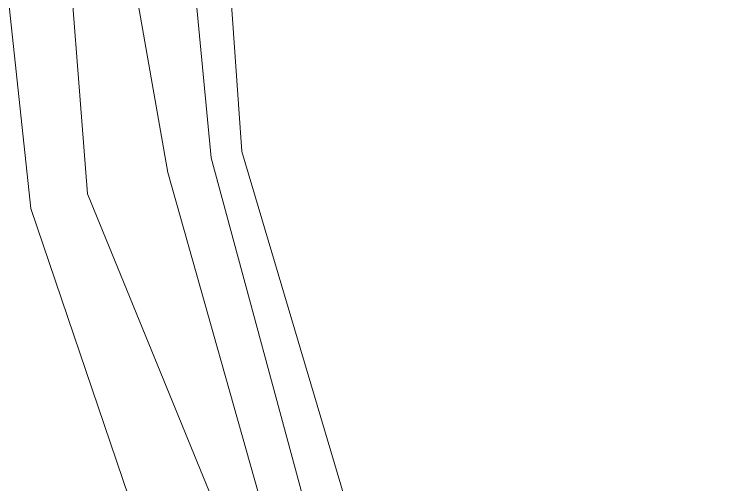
# Model space of a CAD drawing. Header units: millimetres. Extents: x 886808 to 1650903, y -1008069 to 230892.
# Drawn here: x 968732 to 972044, y -267763 to -265578 of the extents above; entities that cross this region are included whole.
import ezdxf

# ---------------------------------------------------------------- set-up
doc = ezdxf.new("R2010")
doc.units = ezdxf.units.MM
doc.layers.add('8l', color=8, linetype='Continuous', lineweight=5)
doc.layers.add('8l NET TO', color=8, linetype='Continuous', lineweight=9)

# ---------------------------------------------------------------- blocks, each defined once
blk = doc.blocks.new('TTTTTTTTTTTTTTTTTTTTT')
at = {"layer": '8l', "transparency": 33554636, "elevation": -4648.9}
blk.add_lwpolyline([(1306232, 188769.5), (1305696, 190572.2), (1305581, 192201.2), (1304758.1, 193145.4), (1303517.5, 193681.9), (1302150.6, 193712.1), (1300637.1, 193226.5), (1298983.8, 192421.9), (1297643.5, 191008)], dxfattribs=at)
for points in [[(1306031.3, 188775.2), (1305554.1, 190543.3), (1305405.1, 192098.6), (1304637.1, 192979.8), (1303496.8, 193473), (1302183.1, 193540.1), (1300698, 193075.1), (1299074.2, 192344.2), (1297844.5, 190764.5), (1297882.3, 188979.7), (1297532.4, 188293.3), (1297082.8, 186460.8), (1297274.4, 184930.4), (1297221.1, 183490.8), (1297743.2, 182302.5), (1298812.5, 181431.5), (1300047, 181538.5), (1301406.2, 181291.2), (1302420.8, 181854.5), (1303392.3, 183174.6), (1304449.4, 184017.4), (1305164.3, 185172.8), (1305556.8, 186252.9), (1305879.1, 187483.6)], [(1305830.6, 188781), (1305352.6, 190475.1), (1305099.2, 191919.3), (1304516.1, 192814.2), (1303462.3, 193125.2), (1302196.9, 193364), (1300721, 192963.4), (1299272.4, 192173.8), (1297949.3, 190637.5), (1298057.5, 188931.9), (1297724.2, 188235.8), (1297281.8, 186432.4), (1297601.9, 185021.6), (1297415.8, 183544.7), (1297906.9, 182427.1), (1298912.3, 181608.2), (1300058.6, 181831.4), (1301335.5, 181480.6), (1302307.1, 182027.6), (1303039.2, 183390.5), (1304282.6, 184128.6), (1304898, 185412.5), (1305297.6, 186384.6), (1305682.1, 187520.8)], [(1305629.9, 188786.8), (1304979.3, 190376.5), (1304870.4, 191786.6), (1304287.9, 192446.7), (1303434.9, 192849.7), (1302202.6, 193143.7), (1300818.4, 192771.7), (1299430.8, 192037.6), (1298058.1, 190505.6), (1298181.9, 188893.2), (1298162.6, 188116.5), (1297480.7, 186403.9), (1297887.1, 185101), (1297610.6, 183598.6), (1298070.6, 182551.7), (1299012.2, 181784.8), (1300069.6, 182110.6), (1301219.8, 181775.5), (1302155.9, 182257.9), (1302787.1, 183544.6), (1304115.9, 184239.9), (1304596, 185738.5), (1304962.2, 186631.6), (1305485.1, 187558)], [(1305228.5, 188798.3), (1304716.7, 190307.2), (1304580.8, 191582.1), (1304148, 192239.8), (1303413.9, 192637.2), (1302235.6, 192817.1), (1300868.5, 192597.7), (1299609.4, 191884.1), (1298255, 190266.8), (1298326, 188863.9), (1298187.8, 187607.4), (1297878.6, 186347.1), (1298177.6, 185181.9), (1298000.1, 183706.4), (1298398, 182800.9), (1299081, 182135.6), (1300079.1, 182352.7), (1301093.6, 182206.4), (1301934.6, 182594.9), (1302595.6, 183728.7), (1303782.4, 184462.3), (1304308.1, 185956.5), (1304308.1, 185956.5), (1304818.5, 187194.3)]]:
    blk.add_lwpolyline(points, close=True, dxfattribs=at)

msp = doc.modelspace()

# ---------------------------------------------------------------- block references
at = {"layer": '8l NET TO', "ltscale": 500, "transparency": 33554636}
msp.add_blockref('TTTTTTTTTTTTTTTTTTTTT', (-335907.9, -456788.1), dxfattribs=at)

# ---------------------------------------------------------------- next in the draw order: linework, layer by layer
for points in [[(984820.1, -270890.2, 0.158678), (980641.4, -268067.3, 0.321245), (971711.8, -271251.8), (969672.1, -271772.3), (968040.2, -265377.2), (958350.7, -267849.9), (957880.9, -266008.7), (948288.3, -268456.4), (949005.3, -271266.4), (947455, -271662), (946342.4, -267301.8), (943047.9, -268142.4), (942843.6, -267341.8, -0.031501), (945174.9, -265578.2, -0.031501)], [(984824, -270889.2, 0.158678), (980645.3, -268066.3, 0.321245), (971715.8, -271250.8), (969676, -271771.3), (968044.1, -265376.2), (958354.7, -267848.9), (957884.8, -266007.7), (948292.2, -268455.4), (949009.2, -271265.4), (947458.9, -271661), (946346.3, -267300.8), (943051.8, -268141.4), (942847.5, -267340.8, -0.031459), (945175.5, -265579.3, -0.031459)]]:
    msp.add_lwpolyline(points, format="xyb", dxfattribs=at)

doc.saveas('drawing.dxf')
